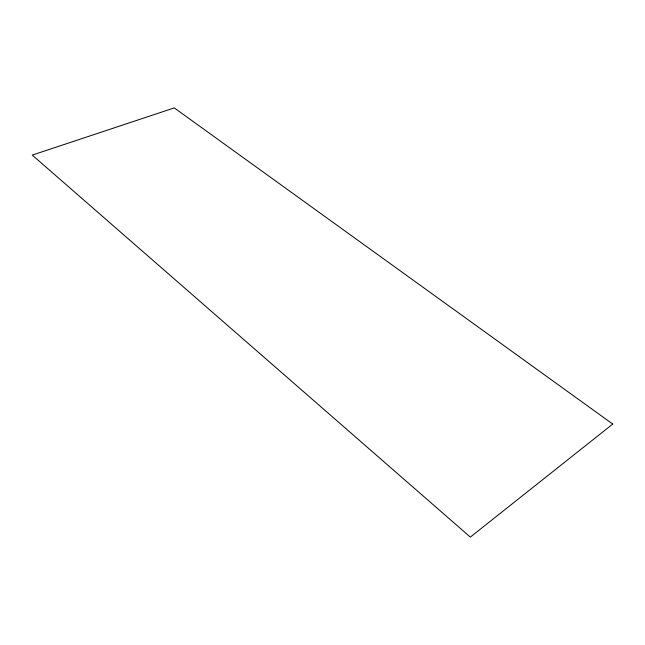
<?xml version="1.0" encoding="UTF-8"?>
<svg xmlns="http://www.w3.org/2000/svg" width="645" height="645" viewBox="0 0 645 645"><rect width="100%" height="100%" fill="white"/><g stroke="black" fill="none" stroke-linecap="round" stroke-linejoin="round"><path stroke-width="0.97" d="M612.75 424.063L470.326 537.1L32.25 155.098L174.279 107.9L612.75 424.063"/></g></svg>
